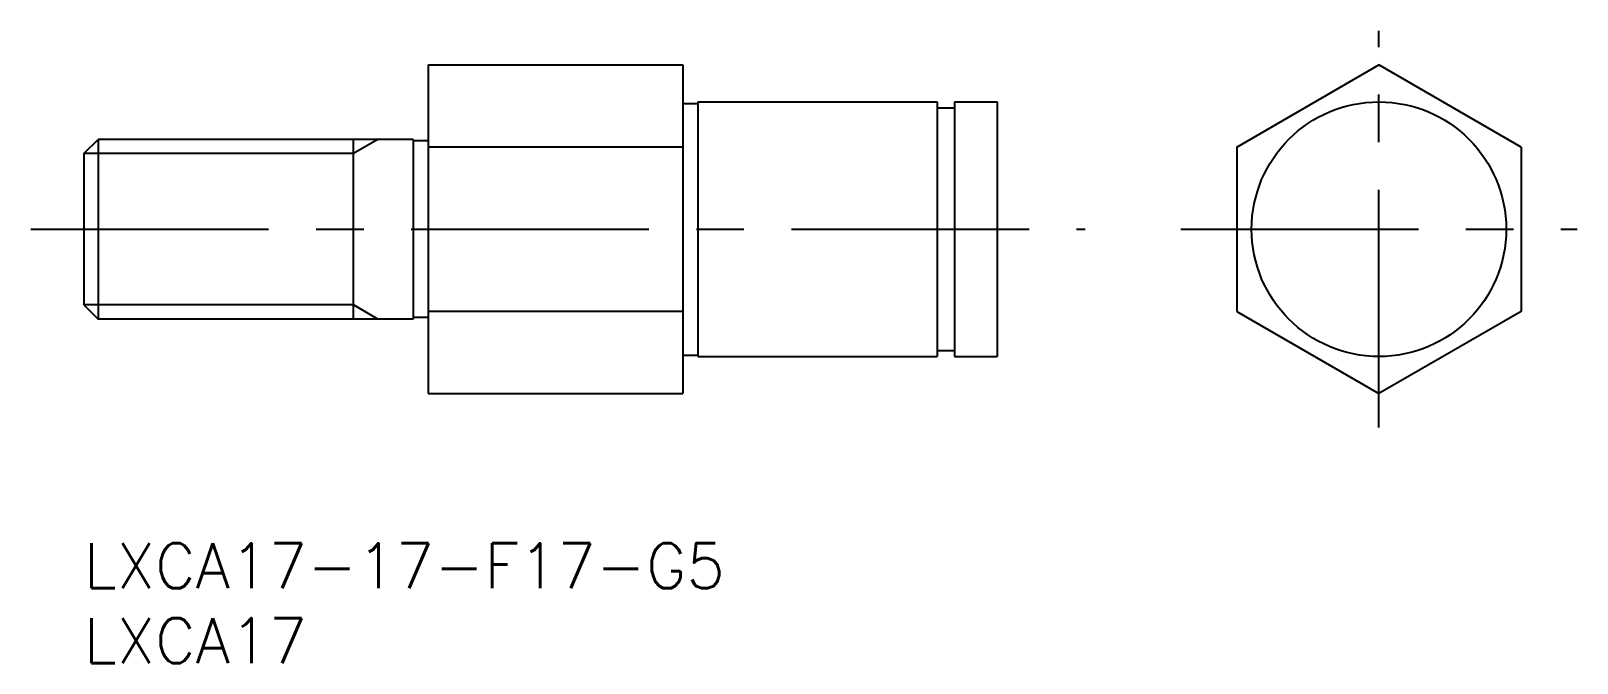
# Model space of a CAD drawing. Extents: x -4 to 100, y -8 to 34.
import ezdxf

# ---------------------------------------------------------------- set-up
doc = ezdxf.new("R2010")
doc.units = 0
doc.header["$LTSCALE"] = 0.5
doc.linetypes.add('CENTER', pattern=[50.8, 31.75, -6.35, 6.35, -6.35])
for name, color, linetype in [('MSM_CENTER', 1, 'CENTER'), ('MSM_CONTINUOUS', 7, 'CONTINUOUS'), ('MSM_NARROW', 5, 'CONTINUOUS'), ('MSM_PART_NUMBER', 7, 'CONTINUOUS')]:
    doc.layers.add(name, color=color, linetype=linetype)
doc.styles.get("Standard").update_dxf_attribs({"font": 'txt.shx', "height": 3, "bigfont": 'bigfont.shx'})

# ---------------------------------------------------------------- blocks, each defined once
blk = doc.blocks.new('*U8')
at = {"layer": 'MSM_PART_NUMBER'}
blk.add_text('LXCA17-17-F17-G5', height=3, dxfattribs=at).set_placement((0, -3))
blk = doc.blocks.new('*U9')
at = {"layer": 'MSM_PART_NUMBER'}
blk.add_text('LXCA17', height=3, dxfattribs=at).set_placement((0, -8))

msp = doc.modelspace()

# ---------------------------------------------------------------- linework, layer by layer
at = {"layer": 'MSM_CENTER'}
for p, q in [((86.5, 7.73), (86.5, 34.21)), ((-3.54, 20.97), (66.87, 20.97)), ((73.26, 20.97), (99.74, 20.97))]:
    msp.add_line(p, q, dxfattribs=at)
at = {"layer": 'MSM_CONTINUOUS'}
for p, q in [((23, 31.94), (23, 10)), ((23, 31.94), (40, 31.94)), ((40, 31.94), (40, 10)), ((77, 26.45), (86.5, 31.94)), ((96, 26.45), (86.5, 31.94)), ((40, 29.37), (41, 29.37)), ((41, 29.47), (57, 29.47)), ((41, 29.47), (41, 12.47)), ((57, 29.47), (57, 12.47)), ((57, 29.07), (58.15, 29.07)), ((58.15, 29.47), (58.15, 12.47)), ((58.15, 29.47), (61, 29.47)), ((61, 29.47), (61, 12.47)), ((0, 26.02), (0.95, 26.97)), ((0.95, 26.97), (0.95, 14.97)), ((22, 26.97), (0.95, 26.97)), ((18, 14.97), (18, 26.97)), ((22, 26.97), (22, 14.97)), ((23, 26.87), (22, 26.87)), ((0, 26.02), (0, 15.92)), ((40, 26.45), (23, 26.45)), ((77, 26.45), (77, 15.48)), ((96, 26.45), (96, 15.48)), ((0, 15.92), (0.95, 14.97)), ((22, 14.97), (0.95, 14.97)), ((23, 15.07), (22, 15.07)), ((40, 15.48), (23, 15.48)), ((77, 15.48), (86.5, 10)), ((96, 15.48), (86.5, 10)), ((40, 12.57), (41, 12.57)), ((41, 12.47), (57, 12.47)), ((57, 12.87), (58.15, 12.87)), ((58.15, 12.47), (61, 12.47)), ((23, 10), (40, 10))]:
    msp.add_line(p, q, dxfattribs=at)
msp.add_circle((86.5, 20.97), 8.5, dxfattribs=at)
at = {"layer": 'MSM_NARROW'}
for p, q in [((19.64, 26.97), (18, 26.02)), ((18, 26.02), (0, 26.02)), ((18, 15.92), (0, 15.92)), ((19.64, 14.97), (18, 15.92))]:
    msp.add_line(p, q, dxfattribs=at)

# ---------------------------------------------------------------- block references
at = {"layer": 'MSM_CONTINUOUS'}
for name in ['*U8', '*U9']:
    msp.add_blockref(name, (0, 0), dxfattribs=at)

doc.saveas('drawing.dxf')
